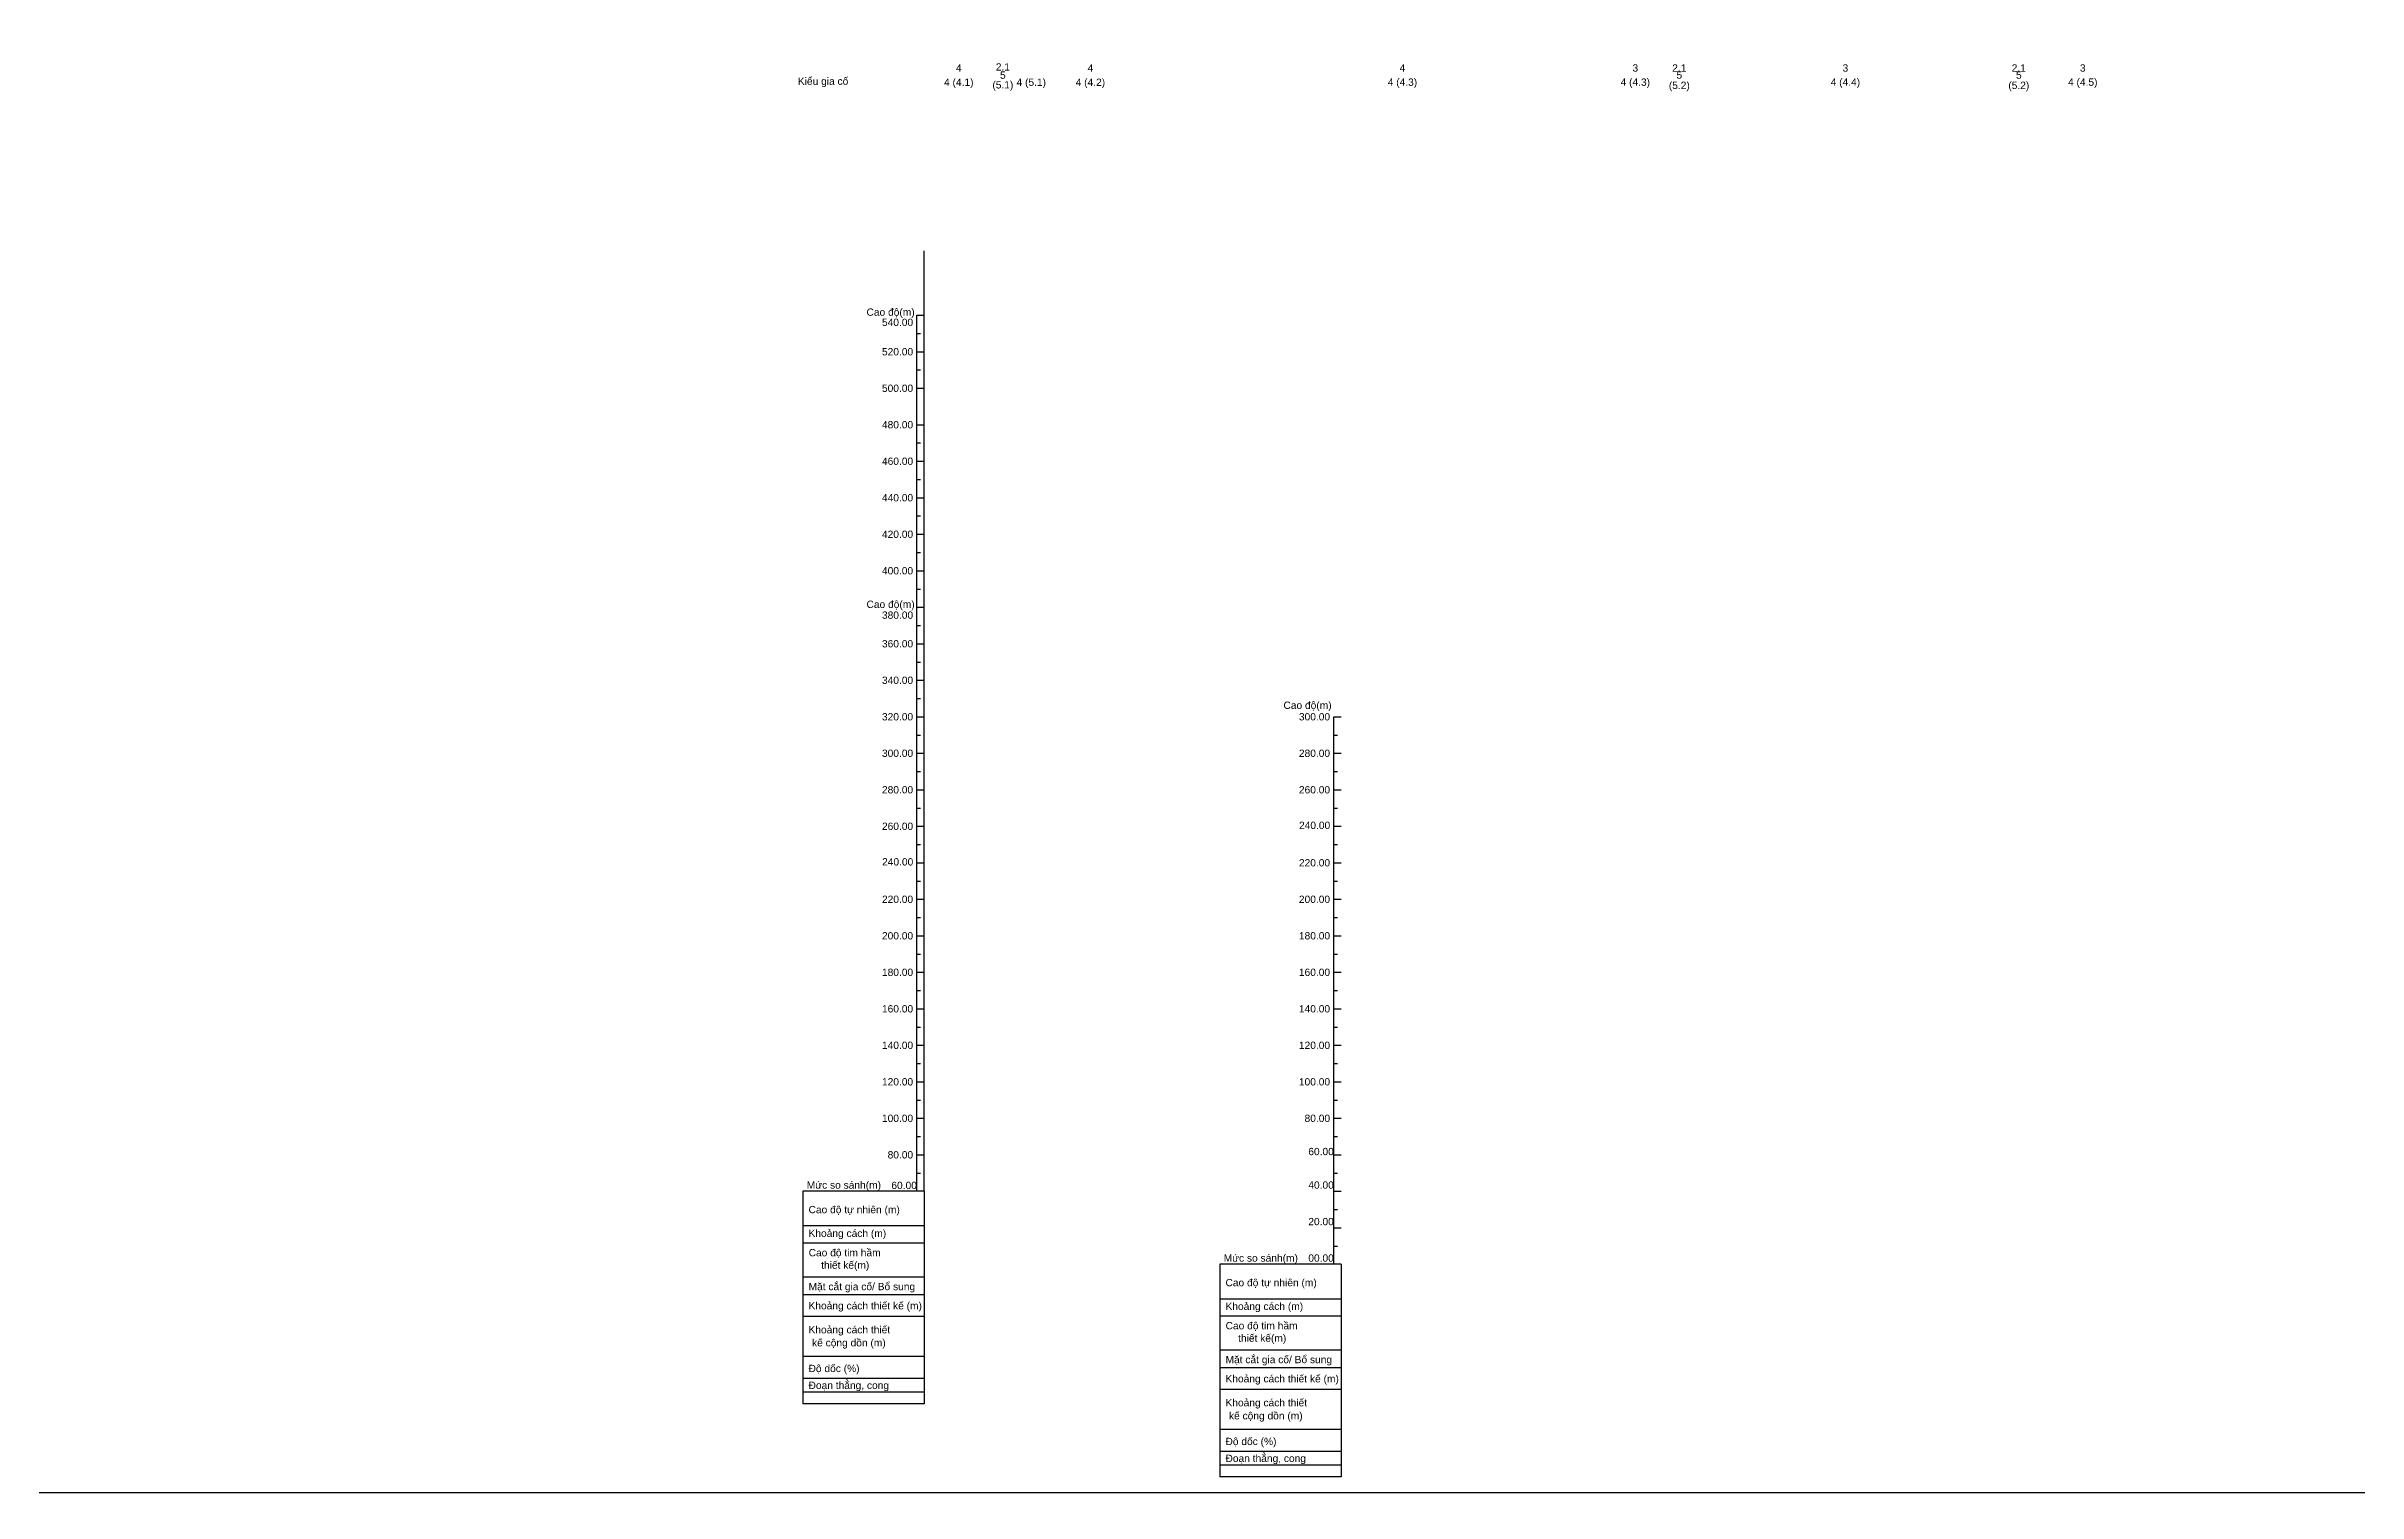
# Model space of a CAD drawing. Header units: inches. Extents: x 444671 to 463716, y 1783086 to 1794968.
# Drawn here: x 455821 to 457088, y 1784826 to 1785619 of the extents above; entities that cross this region are included whole.
import ezdxf
from ezdxf.enums import TextEntityAlignment as Align

# ---------------------------------------------------------------- set-up
doc = ezdxf.new("R2010")
doc.units = ezdxf.units.IN
doc.header["$MEASUREMENT"] = 0
doc.layers.add('Khung_bang', color=140, linetype='Continuous')
doc.layers.add('Text', color=3, linetype='Continuous')
doc.styles.add('VNARIAL', font='')
doc.styles.get('VNARIAL').set_extended_font_data('.VnArial')

msp = doc.modelspace()

# ---------------------------------------------------------------- linework, layer by layer
for p, q in [((456298.4362, 1785471.1992), (456302.4362, 1785471.1992)), ((456298.4362, 1785451.1992), (456302.4362, 1785451.1992)), ((456298.4362, 1785431.1992), (456302.4362, 1785431.1992)), ((456298.4362, 1785411.1992), (456302.4362, 1785411.1992)), ((456298.4362, 1785391.1992), (456302.4362, 1785391.1992)), ((456298.4362, 1785371.1992), (456302.4362, 1785371.1992)), ((456298.4362, 1785351.1992), (456302.4362, 1785351.1992)), ((456298.4362, 1785331.1992), (456302.4362, 1785331.1992)), ((456298.4362, 1785311.1992), (456302.4362, 1785311.1992)), ((456298.4362, 1785291.1992), (456302.4362, 1785291.1992)), ((456298.4362, 1785271.1992), (456302.4362, 1785271.1992)), ((456298.4362, 1785251.1992), (456302.4362, 1785251.1992)), ((456526.9006, 1785251.1992), (456530.9006, 1785251.1992)), ((456298.4362, 1785231.1992), (456302.4362, 1785231.1992)), ((456526.9006, 1785231.1992), (456530.9006, 1785231.1992)), ((456298.4362, 1785211.1992), (456302.4362, 1785211.1992)), ((456526.9006, 1785211.1992), (456530.9006, 1785211.1992)), ((456298.4362, 1785191.1992), (456302.4362, 1785191.1992)), ((456298.4362, 1785191.1992), (456302.4362, 1785191.1992)), ((456526.9006, 1785191.1992), (456530.9006, 1785191.1992)), ((456526.9006, 1785191.1992), (456530.9006, 1785191.1992)), ((456298.4362, 1785171.1992), (456302.4362, 1785171.1992)), ((456526.9006, 1785171.1992), (456530.9006, 1785171.1992)), ((456298.4362, 1785151.1992), (456302.4362, 1785151.1992)), ((456526.9006, 1785151.1992), (456530.9006, 1785151.1992)), ((456298.4362, 1785131.1992), (456302.4362, 1785131.1992)), ((456526.9006, 1785131.1992), (456530.9006, 1785131.1992)), ((456298.4362, 1785111.1992), (456302.4362, 1785111.1992)), ((456526.9006, 1785111.1992), (456530.9006, 1785111.1992)), ((456298.4362, 1785091.1992), (456302.4362, 1785091.1992)), ((456526.9006, 1785091.1992), (456530.9006, 1785091.1992)), ((456298.4362, 1785071.1992), (456302.4362, 1785071.1992)), ((456526.9006, 1785071.1992), (456530.9006, 1785071.1992)), ((456298.4362, 1785051.1992), (456302.4362, 1785051.1992)), ((456526.9006, 1785051.1992), (456530.9006, 1785051.1992)), ((456298.4362, 1785031.1992), (456302.4362, 1785031.1992)), ((456526.9006, 1785031.1992), (456530.9006, 1785031.1992)), ((456298.4362, 1785011.1992), (456302.4362, 1785011.1992)), ((456526.9006, 1785011.1992), (456530.9006, 1785011.1992)), ((456526.9006, 1784991.1992), (456530.9006, 1784991.1992)), ((456526.9006, 1784971.1992), (456530.9006, 1784971.1992))]:
    msp.add_line(p, q)
at = {"layer": 'Khung_bang', "ltscale": 29}
for p, q in [((456302.4631, 1784991.1992), (456236.0186, 1784991.1992)), ((456236.0186, 1784991.1992), (456236.0186, 1784934.4139)), ((456302.4631, 1784991.1992), (456302.4631, 1784874.6944)), ((456302.4631, 1784972.1992), (456236.0186, 1784972.1992)), ((456302.4631, 1784962.821), (456236.0186, 1784962.821)), ((456302.4631, 1784972.1992), (456268.2061, 1784972.1992)), ((456302.4631, 1784962.821), (456268.2061, 1784962.821)), ((456530.9275, 1784951.1992), (456464.483, 1784951.1992)), ((456464.483, 1784951.1992), (456464.483, 1784894.4139)), ((456530.9275, 1784951.1992), (456530.9275, 1784834.6944)), ((456302.4631, 1784944.0871), (456236.0186, 1784944.0871)), ((456302.4631, 1784934.4139), (456236.0186, 1784934.4139)), ((456236.0186, 1784934.4139), (456236.0186, 1784874.6944)), ((456302.4631, 1784922.6944), (456236.0186, 1784922.6944)), ((456302.4631, 1784922.6944), (456268.2061, 1784922.6944)), ((456530.9275, 1784932.1992), (456464.483, 1784932.1992)), ((456530.9275, 1784922.821), (456464.483, 1784922.821)), ((456530.9275, 1784932.1992), (456496.6705, 1784932.1992)), ((456530.9275, 1784922.821), (456496.6705, 1784922.821)), ((456302.4631, 1784900.6944), (456236.0186, 1784900.6944)), ((456530.9275, 1784904.0871), (456464.483, 1784904.0871)), ((456302.4631, 1784888.6944), (456236.0186, 1784888.6944)), ((456302.4631, 1784888.6944), (456268.2061, 1784888.6944)), ((456530.9275, 1784894.4139), (456464.483, 1784894.4139)), ((456464.483, 1784894.4139), (456464.483, 1784834.6944)), ((456302.4631, 1784874.6944), (456236.0186, 1784874.6944)), ((456530.9275, 1784882.6944), (456464.483, 1784882.6944)), ((456530.9275, 1784882.6944), (456496.6705, 1784882.6944)), ((456530.9275, 1784860.6944), (456464.483, 1784860.6944)), ((456530.9275, 1784848.6944), (456464.483, 1784848.6944)), ((456530.9275, 1784848.6944), (456496.6705, 1784848.6944)), ((456530.9275, 1784834.6944), (456464.483, 1784834.6944))]:
    msp.add_line(p, q, dxfattribs=at)
at = {"layer": 'Text', "color": 3}
msp.add_line((456302.4631, 1784991.1992), (456302.4631, 1785506.4107), dxfattribs=at)
at = {"layer": 'Text'}
for p, q in [((456298.4362, 1784991.1992), (456298.4362, 1785471.1992)), ((456298.4362, 1785461.1992), (456300.4362, 1785461.1992)), ((456298.4362, 1785441.1992), (456300.4362, 1785441.1992)), ((456298.4362, 1785401.1992), (456300.4362, 1785401.1992)), ((456298.4362, 1785381.1992), (456300.4362, 1785381.1992)), ((456298.4362, 1785361.1992), (456300.4362, 1785361.1992)), ((456298.4362, 1785341.1992), (456300.4362, 1785341.1992)), ((456298.4362, 1785321.1992), (456300.4362, 1785321.1992)), ((456298.4362, 1785301.1992), (456300.4362, 1785301.1992)), ((456298.4362, 1785281.1992), (456300.4362, 1785281.1992)), ((456298.4362, 1785261.1992), (456300.4362, 1785261.1992)), ((456298.4362, 1785241.1992), (456300.4362, 1785241.1992)), ((456526.9006, 1784951.1992), (456526.9006, 1785251.1992)), ((456526.9006, 1785241.1992), (456528.9006, 1785241.1992)), ((456298.4362, 1785221.1992), (456300.4362, 1785221.1992)), ((456526.9006, 1785221.1992), (456528.9006, 1785221.1992)), ((456298.4362, 1785201.1992), (456300.4362, 1785201.1992)), ((456526.9006, 1785201.1992), (456528.9006, 1785201.1992)), ((456298.4362, 1785181.1992), (456300.4362, 1785181.1992)), ((456298.4362, 1785181.1992), (456300.4362, 1785181.1992)), ((456526.9006, 1785181.1992), (456528.9006, 1785181.1992)), ((456526.9006, 1785181.1992), (456528.9006, 1785181.1992)), ((456298.4362, 1785161.1992), (456300.4362, 1785161.1992)), ((456526.9006, 1785161.1992), (456528.9006, 1785161.1992)), ((456298.4362, 1785141.1992), (456300.4362, 1785141.1992)), ((456526.9006, 1785141.1992), (456528.9006, 1785141.1992)), ((456298.4362, 1785121.1992), (456300.4362, 1785121.1992)), ((456526.9006, 1785121.1992), (456528.9006, 1785121.1992)), ((456298.4362, 1785101.1992), (456300.4362, 1785101.1992)), ((456526.9006, 1785101.1992), (456528.9006, 1785101.1992)), ((456298.4362, 1785081.1992), (456300.4362, 1785081.1992)), ((456526.9006, 1785081.1992), (456528.9006, 1785081.1992)), ((456298.4362, 1785061.1992), (456300.4362, 1785061.1992)), ((456526.9006, 1785061.1992), (456528.9006, 1785061.1992)), ((456298.4362, 1785041.1992), (456300.4362, 1785041.1992)), ((456526.9006, 1785041.1992), (456528.9006, 1785041.1992)), ((456298.4362, 1785021.1992), (456300.4362, 1785021.1992)), ((456526.9006, 1785021.1992), (456528.9006, 1785021.1992)), ((456298.4362, 1785001.1992), (456300.4362, 1785001.1992)), ((456526.9006, 1785001.1992), (456528.9006, 1785001.1992)), ((456526.9006, 1784981.1992), (456528.9006, 1784981.1992)), ((456526.9006, 1784961.1992), (456528.9006, 1784961.1992))]:
    msp.add_line(p, q, dxfattribs=at)
at = {"layer": 'Text', "color": 1}
msp.add_lwpolyline([(444670.6767, 1789755.9656), (463716.2297, 1789755.9656), (463716.2297, 1784826.0411), (444670.6767, 1784826.0411)], close=True, dxfattribs=at)
at = {"layer": 'Text', "color": 3, "elevation": 0.0311}
for points in [[(456236.0186, 1784881.3825), (456302.4631, 1784881.3825)], [(456464.483, 1784841.3825), (456530.9275, 1784841.3825)]]:
    msp.add_lwpolyline(points, dxfattribs=at)

# ---------------------------------------------------------------- texts
at = {"layer": 'Text', "color": 6, "ltscale": 29, "style": 'VNARIAL'}
for s, p in [('4', (456321.4378, 1785606.6123)), ('2.1', (456345.606, 1785607.2289)), ('4', (456393.5662, 1785606.6123)), ('4', (456564.552, 1785606.659)), ('3', (456692.1625, 1785606.659)), ('2.1', (456716.2581, 1785606.659)), ('3', (456807.2761, 1785606.659)), ('2.1', (456902.2849, 1785606.659)), ('3', (456937.3248, 1785606.659))]:
    msp.add_text(s, height=4, dxfattribs=at).set_placement(p, align=Align.MIDDLE_CENTER)
at = {"layer": 'Text', "ltscale": 29, "style": 'VNARIAL'}
for s, p in [('KiÓu gia cè', (456233.2715, 1785599.4226)), ('Møc so s¸nh(m)', (456238.1399, 1784994.6568)), ('Cao ®é tù nhiªn (m)', (456239.1258, 1784981.1928)), ('Kho¶ng c¸ch (m)', (456239.1258, 1784968.2024)), ('Cao ®é tim hÇm', (456239.1802, 1784957.5942)), ('thiÕt kÕ(m)', (456246.0342, 1784950.7648)), ('Møc so s¸nh(m)', (456466.6043, 1784954.6568)), ('MÆt c¾t gia cè/ Bæ sung', (456239.1395, 1784939.0361)), ('Cao ®é tù nhiªn (m)', (456467.5902, 1784941.1928)), ('Kho¶ng c¸ch thiÕt kÕ (m)', (456239.1258, 1784928.5228)), ('Kho¶ng c¸ch (m)', (456467.5902, 1784928.2024)), ('Kho¶ng c¸ch thiÕt', (456239.1258, 1784915.3889)), ('kÕ céng dån (m)', (456241.0341, 1784908.2255)), ('Cao ®é tim hÇm', (456467.6446, 1784917.5942)), ('thiÕt kÕ(m)', (456474.4986, 1784910.7648)), ('MÆt c¾t gia cè/ Bæ sung', (456467.6039, 1784899.0361)), ('§é dèc (%%%)', (456239.1258, 1784894.1688)), ('§o¹n th¼ng, cong', (456239.1258, 1784884.9132)), ('Kho¶ng c¸ch thiÕt kÕ (m)', (456467.5902, 1784888.5228)), ('Kho¶ng c¸ch thiÕt', (456467.5902, 1784875.3889)), ('kÕ céng dån (m)', (456469.4985, 1784868.2255)), ('§é dèc (%%%)', (456467.5902, 1784854.1688)), ('§o¹n th¼ng, cong', (456467.5902, 1784844.9132))]:
    msp.add_text(s, height=4, dxfattribs=at).set_placement(p, align=Align.MIDDLE_LEFT)
for s, p in [('4 (4.1)', (456321.4378, 1785598.8531)), ('(5.1)', (456345.606, 1785597.4247)), ('5', (456345.606, 1785602.7475)), ('4 (5.1)', (456361.1721, 1785598.8531)), ('4 (4.2)', (456393.5662, 1785598.8531)), ('4 (4.3)', (456564.552, 1785598.8998)), ('4 (4.3)', (456692.1625, 1785598.8998)), ('(5.2)', (456716.2581, 1785597.1427)), ('5', (456716.2581, 1785602.7823)), ('4 (4.4)', (456807.2761, 1785598.8998)), ('(5.2)', (456902.2849, 1785597.1427)), ('5', (456902.2849, 1785602.7823)), ('4 (4.5)', (456937.3248, 1785598.8998))]:
    msp.add_text(s, height=4, dxfattribs=at).set_placement(p, align=Align.MIDDLE_CENTER)
at = {"layer": 'Text', "style": 'VNARIAL'}
for p in [(456284.0859, 1785472.9088), (456284.0859, 1785312.8001), (456512.5503, 1785257.5136)]:
    msp.add_text('Cao ®é(m)', height=4, dxfattribs=at).set_placement(p, align=Align.MIDDLE_CENTER)
for s, p in [('540.00', (456296.4362, 1785467.3054)), ('520.00', (456296.4362, 1785451.1992)), ('500.00', (456296.4362, 1785431.1992)), ('480.00', (456296.4362, 1785411.1992)), ('460.00', (456296.4362, 1785391.1992)), ('440.00', (456296.4362, 1785371.1992)), ('420.00', (456296.4362, 1785351.1992)), ('400.00', (456296.4362, 1785331.1992)), ('380.00', (456296.4362, 1785306.8885)), ('360.00', (456296.4362, 1785291.1992)), ('340.00', (456296.4362, 1785271.1992)), ('320.00', (456296.4362, 1785251.1992)), ('300.00', (456524.9006, 1785251.1992)), ('300.00', (456296.4362, 1785231.1992)), ('280.00', (456524.9006, 1785231.1992)), ('280.00', (456296.4362, 1785211.1992)), ('260.00', (456524.9006, 1785211.1992)), ('260.00', (456296.4362, 1785191.1992)), ('240.00', (456524.9654, 1785191.7124)), ('240.00', (456296.501, 1785171.7124)), ('220.00', (456524.9006, 1785171.1992)), ('220.00', (456296.4362, 1785151.1992)), ('200.00', (456524.9006, 1785151.1992)), ('200.00', (456296.4362, 1785131.1992)), ('180.00', (456524.9006, 1785131.1992)), ('180.00', (456296.4362, 1785111.1992)), ('160.00', (456524.9006, 1785111.1992)), ('160.00', (456296.4362, 1785091.1992)), ('140.00', (456524.9006, 1785091.1992)), ('140.00', (456296.4362, 1785071.1992)), ('120.00', (456524.9006, 1785071.1992)), ('120.00', (456296.4362, 1785051.1992)), ('100.00', (456524.9006, 1785051.1992)), ('100.00', (456296.4362, 1785031.1992)), ('80.00', (456524.9006, 1785031.1992)), ('80.00', (456296.4362, 1785011.1992)), ('60.00', (456526.9452, 1785012.9962)), ('60.00', (456298.4808, 1784994.4461)), ('40.00', (456526.9452, 1784994.6307)), ('20.00', (456526.9452, 1784974.6307)), ('00.00', (456526.9452, 1784954.6307))]:
    msp.add_text(s, height=4, dxfattribs=at).set_placement(p, align=Align.MIDDLE_RIGHT)

doc.saveas('drawing.dxf')
